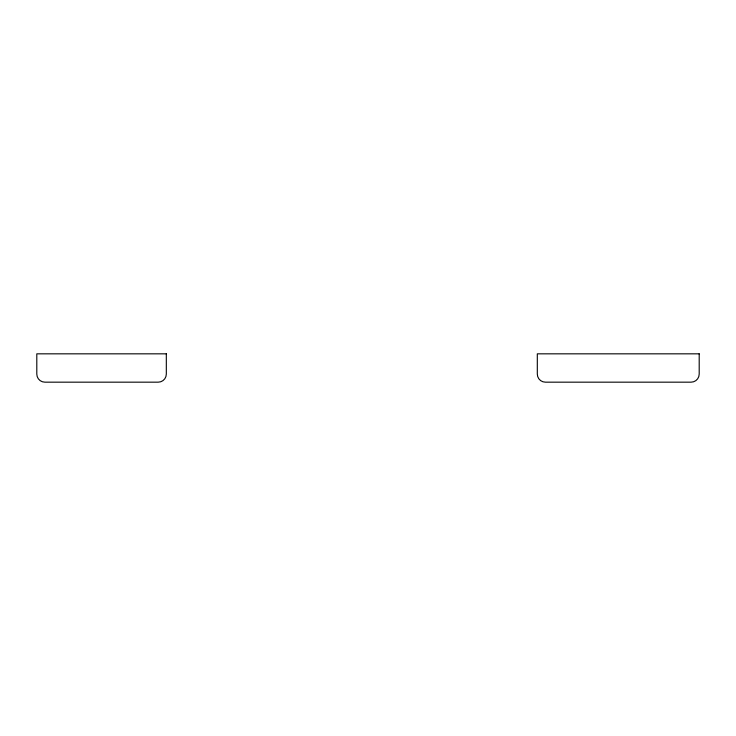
<?xml version="1.0" encoding="UTF-8"?>
<svg xmlns="http://www.w3.org/2000/svg" width="736" height="736" viewBox="0 0 736 736"><rect width="100%" height="100%" fill="white"/><g stroke="black" fill="none" stroke-linecap="round" stroke-linejoin="round"><path stroke-width="1.1" d="M166.318 353.832L36.8 353.832L36.8 374.072A8.096 8.096 0 0 0 44.896 382.168L158.222 382.168A8.096 8.096 0 0 0 166.318 374.072L166.318 353.832M699.2 353.832L537.308 353.832L537.308 374.072A8.096 8.096 0 0 0 545.394 382.168L691.104 382.168A8.096 8.096 0 0 0 699.2 374.072L699.2 353.832"/></g></svg>
